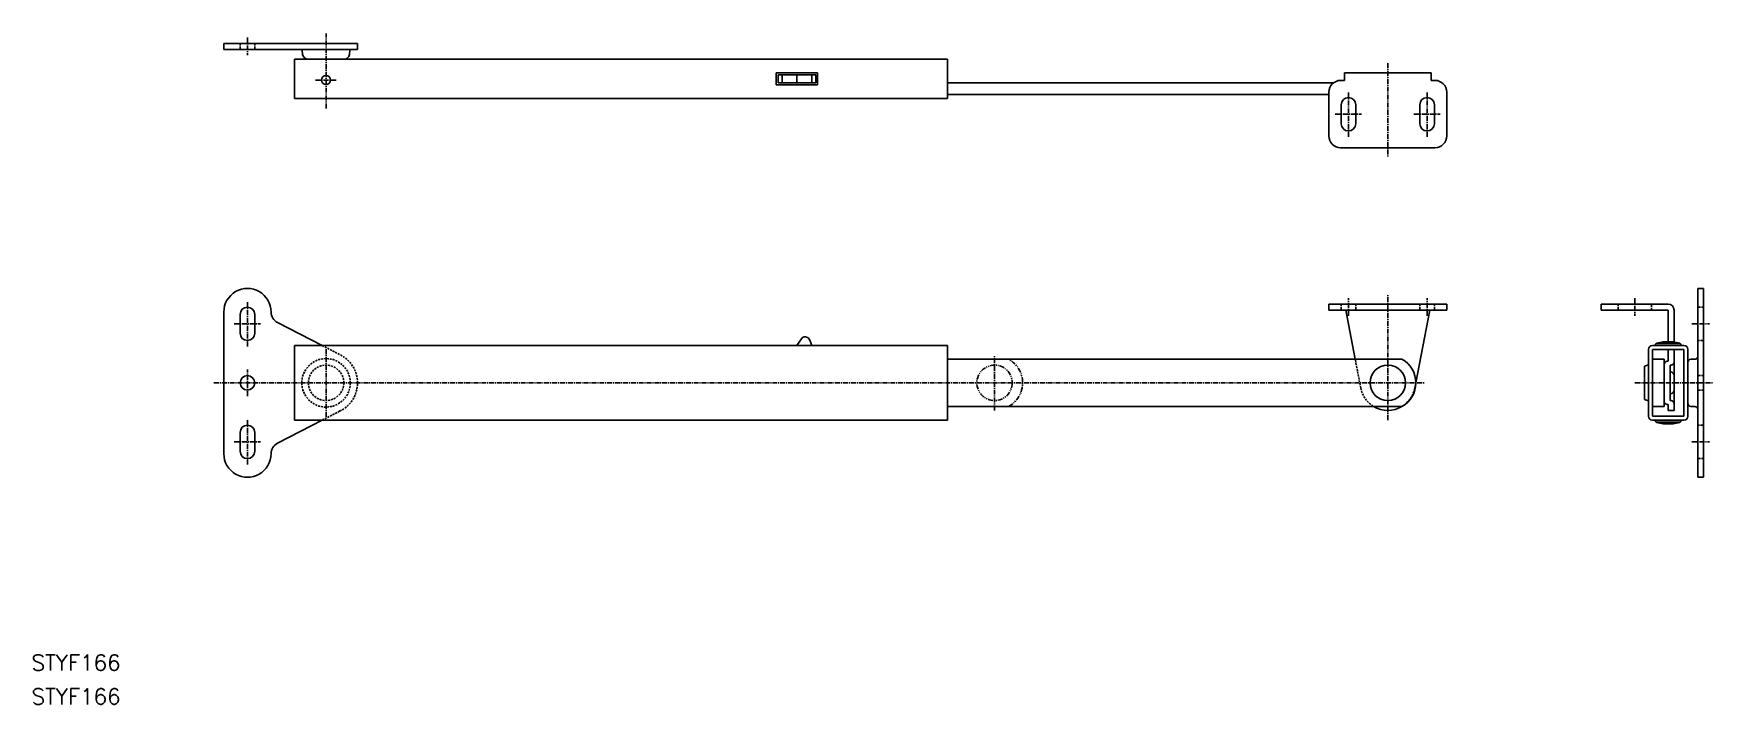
# Model space of a CAD drawing. Extents: x 1 to 428, y 0 to 170.
import ezdxf

# ---------------------------------------------------------------- set-up
doc = ezdxf.new("R2010")
doc.units = 0
for name, pattern in [('CENTER', [2, 1.25, -0.25, 0.25, -0.25]), ('DASHED', [0.75, 0.5, -0.25]), ('PHANTOM', [2.5, 1.25, -0.25, 0.25, -0.25, 0.25, -0.25])]:
    doc.linetypes.add(name, pattern=pattern)
doc.layers.get('0').update_dxf_attribs({"linetype": 'CONTINUOUS'})
doc.layers.add('CENTER', color=1, linetype='CENTER')
doc.styles.get("Standard").update_dxf_attribs({"font": 'txt.shx', "bigfont": '@extfont2.shx'})

msp = doc.modelspace()

# ---------------------------------------------------------------- linework, layer by layer
at = {"color": 7, "linetype": 'CONTINUOUS'}
for p, q in [((48.89, 168), (82.89, 168)), ((48.89, 168), (48.89, 166.5)), ((82.89, 168), (82.89, 166.5)), ((48.89, 166.5), (82.89, 166.5)), ((232.89, 164), (66.89, 164)), ((66.89, 164), (66.89, 154)), ((68.89, 165.51), (68.72, 166.5)), ((80.89, 165.51), (81.06, 166.5)), ((232.89, 154), (232.89, 164)), ((199.9, 160.5), (189.38, 160.5)), ((189.38, 157.5), (189.38, 160.5)), ((199.4, 160), (189.88, 160)), ((189.88, 158), (189.88, 160)), ((190.88, 158), (190.88, 160)), ((194.64, 158), (194.64, 160)), ((194.64, 158), (194.64, 160)), ((198.4, 158), (198.4, 160)), ((199.4, 158), (199.4, 160)), ((199.9, 157.5), (199.9, 160.5)), ((332.89, 158.6), (333.89, 158.6)), ((355.89, 160.5), (333.89, 160.5)), ((333.89, 160.5), (333.89, 158.6)), ((355.89, 160.5), (355.89, 158.6)), ((355.89, 158.6), (356.89, 158.6)), ((66.89, 154), (232.89, 154)), ((189.38, 157.5), (199.9, 157.5)), ((189.88, 158), (199.4, 158)), ((232.89, 158), (331.09, 158)), ((329.89, 155), (232.89, 155)), ((329.89, 155.6), (329.89, 144.5)), ((359.89, 144.5), (359.89, 155.6)), ((333.04, 147.6), (333.04, 152.4)), ((336.74, 147.6), (336.74, 152.4)), ((353.04, 147.6), (353.04, 152.4)), ((356.74, 147.6), (356.74, 152.4)), ((332.89, 141.5), (356.89, 141.5)), ((423.69, 57.73), (423.69, 105.73)), ((423.69, 105.73), (425.19, 105.73)), ((425.19, 105.73), (425.19, 57.73)), ((48.89, 99.73), (48.89, 63.73)), ((53.04, 94.33), (53.04, 99.13)), ((56.74, 94.33), (56.74, 99.13)), ((329.89, 101.73), (359.89, 101.73)), ((329.89, 100.23), (329.89, 101.73)), ((329.89, 100.23), (359.89, 100.23)), ((336.6, 87.73), (334.18, 100.23)), ((355.6, 100.23), (352.02, 81.73)), ((359.89, 101.73), (359.89, 100.23)), ((416.19, 101.73), (399.19, 101.73)), ((399.19, 101.73), (399.19, 100.23)), ((399.19, 100.23), (416.19, 100.23)), ((416.19, 100.23), (416.19, 92.13)), ((417.69, 92.08), (417.69, 100.23)), ((73.89, 91.23), (62.52, 97.06)), ((232.89, 91.23), (66.89, 91.23)), ((66.89, 72.23), (66.89, 91.23)), ((195.94, 93.14), (194.64, 91.23)), ((197.91, 92.59), (198.4, 91.23)), ((232.89, 91.23), (232.89, 72.23)), ((411.19, 90.23), (411.19, 73.23)), ((420.19, 91.23), (412.19, 91.23)), ((412.19, 90.23), (412.19, 73.23)), ((420.19, 90.23), (412.19, 90.23)), ((412.99, 91.23), (412.99, 91.48)), ((413.23, 91.78), (414.91, 92.12)), ((413.33, 91.73), (416.19, 91.73)), ((414.97, 92.13), (417.44, 92.13)), ((416.19, 92.55), (416.19, 92.13)), ((416.19, 91.73), (419.05, 91.73)), ((416.19, 90.23), (416.19, 87.23)), ((417.44, 92.13), (419.15, 91.78)), ((417.69, 74.73), (417.69, 90.23)), ((419.39, 91.48), (419.39, 91.23)), ((420.19, 73.23), (420.19, 90.23)), ((421.19, 73.23), (421.19, 90.23)), ((232.89, 87.73), (348.49, 87.73)), ((410.19, 77.5), (410.19, 85.96)), ((412.19, 87.73), (415.19, 87.73)), ((415.19, 87.73), (415.19, 84.78)), ((416.19, 87.23), (415.94, 87.23)), ((416.69, 84.03), (416.69, 86.23)), ((416.69, 86.23), (416.94, 86.23)), ((422.94, 87.73), (421.94, 87.73)), ((415.19, 84.78), (415.19, 78.68)), ((416.69, 79.43), (416.69, 84.03)), ((417.69, 83.53), (417.69, 79.93)), ((415.19, 78.68), (415.19, 75.73)), ((416.69, 77.23), (416.69, 79.43)), ((416.94, 77.23), (416.69, 77.23)), ((232.89, 75.73), (348.49, 75.73)), ((415.19, 75.73), (412.19, 75.73)), ((412.19, 73.23), (420.19, 73.23)), ((416.19, 76.23), (415.94, 76.23)), ((416.19, 74.73), (416.19, 76.23)), ((417.69, 74.73), (416.19, 74.73)), ((421.94, 75.73), (422.94, 75.73)), ((53.04, 64.33), (53.04, 69.13)), ((56.74, 64.33), (56.74, 69.13)), ((62.52, 66.4), (73.89, 72.23)), ((66.89, 72.23), (232.89, 72.23)), ((412.19, 72.23), (420.19, 72.23)), ((412.99, 71.97), (412.99, 72.23)), ((414.91, 71.33), (413.23, 71.68)), ((419.05, 71.73), (413.33, 71.73)), ((416.19, 71.33), (414.97, 71.33)), ((417.41, 71.33), (416.19, 71.33)), ((419.15, 71.68), (417.47, 71.33)), ((419.39, 72.23), (419.39, 71.97)), ((425.19, 57.73), (423.69, 57.73))]:
    msp.add_line(p, q, dxfattribs=at)
at = {"color": 3, "linetype": 'DASHED'}
for p, q in [((53.04, 168), (53.04, 166.5)), ((56.74, 168), (56.74, 166.5)), ((333.04, 101.73), (333.04, 100.23)), ((336.74, 101.73), (336.74, 100.23)), ((353.04, 101.73), (353.04, 100.23)), ((356.74, 101.73), (356.74, 100.23)), ((403.44, 101.73), (403.44, 100.23)), ((411.94, 100.23), (411.94, 101.73)), ((425.19, 100.98), (423.69, 100.98)), ((73.89, 91.23), (78.34, 88.94)), ((423.69, 92.48), (425.19, 92.48)), ((338.02, 80.4), (336.6, 87.73)), ((352.02, 81.73), (351.76, 80.4)), ((425.19, 83.58), (423.69, 83.58)), ((425.19, 79.88), (423.69, 79.88)), ((73.89, 72.23), (78.34, 74.51)), ((423.69, 70.98), (425.19, 70.98)), ((425.19, 62.48), (423.69, 62.48))]:
    msp.add_line(p, q, dxfattribs=at)
at = {"color": 7, "linetype": 'CONTINUOUS'}
for centre, radius in [((74.89, 158.7), 1.15), ((344.89, 81.73), 4.5), ((54.89, 81.73), 1.85)]:
    msp.add_circle(centre, radius, dxfattribs=at)
at = {"color": 3, "linetype": 'DASHED'}
for radius in [6.17, 4.5]:
    msp.add_circle((74.89, 81.73), radius, dxfattribs=at)
at = {"color": 3, "linetype": 'PHANTOM'}
msp.add_circle((244.89, 81.73), 4.5, dxfattribs=at)
at = {"color": 7, "linetype": 'CONTINUOUS'}
for centre, radius, start, end in [((70.39, 165.5), 1.5, 179.5434, 270), ((79.39, 165.5), 1.5, 270, 0.4566), ((332.89, 155.6), 3, 90, 180), ((356.89, 155.6), 3, 0, 90), ((334.89, 152.4), 1.85, 0, 180), ((354.89, 152.4), 1.85, 0, 180), ((334.89, 147.6), 1.85, 180, 0), ((354.89, 147.6), 1.85, 180, 0), ((332.89, 144.5), 3, 180, 270), ((356.89, 144.5), 3, 270, 0), ((54.89, 99.73), 6, 359.9966, 180), ((54.89, 99.13), 1.85, 0, 180), ((63.89, 99.73), 3, 179.9966, 242.8512), ((416.19, 100.23), 1.5, 0, 90), ((54.89, 94.33), 1.85, 180, 0), ((196.73, 92.17), 1.25, 19.8029, 129.0088), ((412.19, 90.23), 1, 90, 180), ((413.29, 91.48), 0.3, 101.5922, 180), ((414.97, 91.83), 0.3, 90, 101.5922), ((419.09, 91.48), 0.3, 0, 78.4078), ((420.19, 90.23), 1, 0, 90), ((345.15, 81.73), 6.87, 299.1412, 60.8588), ((411.19, 84.23), 2, 90, 120), ((415.94, 86.48), 0.75, 90, 180), ((416.94, 86.98), 0.75, 270, 0), ((421.94, 86.98), 0.75, 90, 180), ((422.94, 88.48), 0.75, 270, 0), ((416.69, 83.53), 1, 0, 90), ((411.19, 79.23), 2, 240, 270), ((415.94, 76.98), 0.75, 180, 270), ((416.69, 79.93), 1, 270, 0), ((416.94, 76.48), 0.75, 0, 90), ((344.89, 81.73), 7, 238.9973, 301.0027), ((412.19, 73.23), 1, 180, 270), ((420.19, 73.23), 1, 270, 0), ((421.94, 76.48), 0.75, 180, 270), ((422.94, 74.98), 0.75, 0, 90), ((54.89, 69.13), 1.85, 0, 180), ((413.29, 71.97), 0.3, 180, 258.4078), ((414.97, 71.63), 0.3, 258.4078, 270), ((417.41, 71.63), 0.3, 270, 281.5922), ((419.09, 71.97), 0.3, 281.5922, 0), ((54.89, 64.33), 1.85, 180, 0), ((63.89, 63.73), 3, 117.1488, 180.0034), ((54.89, 63.73), 6, 180, 0.0034)]:
    msp.add_arc(centre, radius, start, end, dxfattribs=at)
at = {"color": 3, "linetype": 'DASHED'}
for centre, radius, start, end in [((74.89, 81.73), 8, 295.5865, 64.4135), ((344.89, 81.73), 7, 190.9525, 238.9973), ((344.89, 81.73), 7, 301.0027, 349.0475)]:
    msp.add_arc(centre, radius, start, end, dxfattribs=at)
at = {"color": 3, "linetype": 'PHANTOM'}
msp.add_arc((245.15, 81.73), 6.87, 299.1412, 60.8588, dxfattribs=at)
at = {"layer": 'CENTER', "color": 1, "linetype": 'CENTER'}
for p, q in [((54.89, 169.5), (54.89, 165)), ((74.89, 151.5), (74.89, 170.5)), ((344.89, 163), (344.89, 139)), ((72.24, 158.7), (77.54, 158.7)), ((334.89, 144.25), (334.89, 155.75)), ((354.89, 144.25), (354.89, 155.75)), ((331.54, 150), (338.24, 150)), ((351.54, 150), (358.24, 150)), ((334.89, 98.73), (334.89, 103.23)), ((344.89, 72.23), (344.89, 104.23)), ((354.89, 98.73), (354.89, 103.23)), ((407.69, 103.23), (407.69, 98.73)), ((54.89, 90.98), (54.89, 102.48)), ((51.54, 96.73), (58.24, 96.73)), ((422.19, 96.73), (426.69, 96.73)), ((74.89, 73.06), (74.89, 90.4)), ((244.89, 74.73), (244.89, 88.73)), ((46.39, 81.73), (354.39, 81.73)), ((54.89, 78.38), (54.89, 85.08)), ((407.69, 81.73), (427.69, 81.73)), ((54.89, 60.98), (54.89, 72.48)), ((51.54, 66.73), (58.24, 66.73)), ((422.19, 66.73), (426.69, 66.73))]:
    msp.add_line(p, q, dxfattribs=at)

# ---------------------------------------------------------------- texts
at = {"color": 7, "linetype": 'CONTINUOUS'}
for p in [(0, 8.6), (0, 0)]:
    msp.add_text('STYF166', height=4, dxfattribs=at).set_placement(p)

doc.saveas('drawing.dxf')
